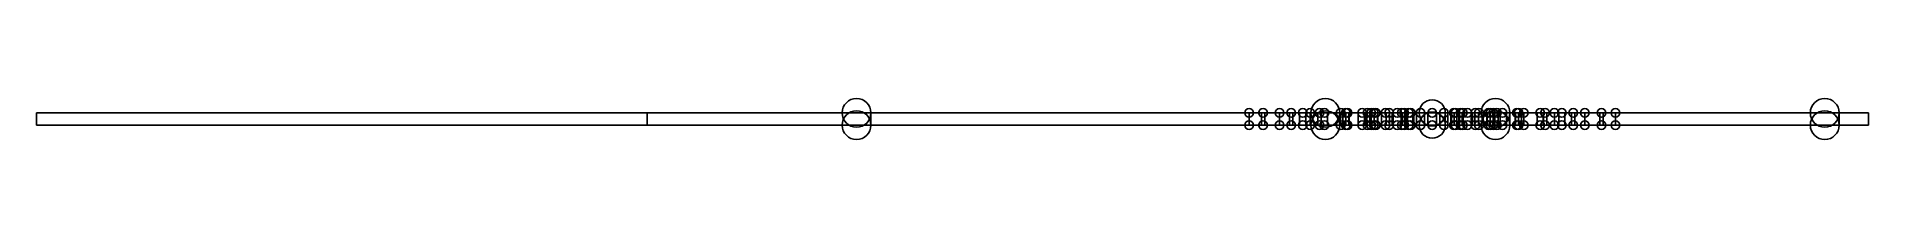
# Model space of a CAD drawing. Header units: millimetres. Extents: x -105 to 105, y -2 to 2.
import ezdxf

# ---------------------------------------------------------------- set-up
doc = ezdxf.new("R2010")
doc.units = ezdxf.units.MM
doc.layers.add('Body', color=7, linetype='CONTINUOUS')

msp = doc.modelspace()

# ---------------------------------------------------------------- linework, layer by layer
at = {"layer": 'Body'}
for p, q in [((-105, 0.7, -41), (-105, -0.7, -41)), ((-105, 0.7, -36), (-105, -0.7, -36)), ((-105, 0.7, -41), (-105, 0.7, -36)), ((-105, 0.7, -41), (-105, -0.7, -41)), ((105, 0.7, -41), (-105, 0.7, -41)), ((-105, 0.7, -36), (-105, -0.7, -36)), ((-105, 0.7, -41), (-105, 0.7, -36)), ((105, 0.7, -41), (-105, 0.7, -41)), ((-35, 0.7, 41), (-35, -0.7, 41)), ((-35, 0.7, 41), (105, 0.7, 41)), ((-35, 0.7, 41), (-35, -0.7, 41)), ((-35, 0.7, 41), (105, 0.7, 41)), ((-9.35, -0.7, -30), (-9.35, 0.7, -30)), ((-9.35, -0.7, -30), (-9.35, 0.7, -30)), ((-9.35, -0.7, -10), (-9.35, 0.7, -10)), ((-9.35, -0.7, -10), (-9.35, 0.7, -10)), ((-9.35, -0.7, 10), (-9.35, 0.7, 10)), ((-9.35, -0.7, 10), (-9.35, 0.7, 10)), ((-9.35, -0.7, 30), (-9.35, 0.7, 30)), ((-9.35, -0.7, 30), (-9.35, 0.7, 30)), ((34, -0.7, -17.5), (34, 0.7, -17.5)), ((34, -0.7, -17.5), (34, 0.7, -17.5)), ((35.41, -0.7, -9.43), (35.41, 0.7, -9.43)), ((35.41, -0.7, -9.43), (35.41, 0.7, -9.43)), ((35.79, -0.7, -25.5), (35.79, 0.7, -25.5)), ((35.79, -0.7, -25.5), (35.79, 0.7, -25.5)), ((37.5, -0.7, -17.5), (37.5, 0.7, -17.5)), ((37.5, -0.7, -17.5), (37.5, 0.7, -17.5)), ((38.64, -0.7, -10.76), (38.64, 0.7, -10.76)), ((38.64, -0.7, -10.76), (38.64, 0.7, -10.76)), ((39.02, -0.7, -24.16), (39.02, 0.7, -24.16)), ((39.02, -0.7, -24.16), (39.02, 0.7, -24.16)), ((39.8, -0.7, -2.5), (39.8, 0.7, -2.5)), ((39.8, -0.7, -2.5), (39.8, 0.7, -2.5)), ((40.5, -0.7, -32.2), (40.5, 0.7, -32.2)), ((40.5, -0.7, -32.2), (40.5, 0.7, -32.2)), ((41, -0.7, -17.5), (41, 0.7, -17.5)), ((41, -0.7, -17.5), (41, 0.7, -17.5)), ((41.87, -0.7, -12.1), (41.87, 0.7, -12.1)), ((41.87, -0.7, -12.1), (41.87, 0.7, -12.1)), ((42.26, -0.7, -22.82), (42.26, 0.7, -22.82)), ((42.26, -0.7, -22.82), (42.26, 0.7, -22.82)), ((42.27, -0.7, -4.98), (42.27, 0.7, -4.98)), ((42.27, -0.7, -4.98), (42.27, 0.7, -4.98)), ((42.98, -0.7, -29.73), (42.98, 0.7, -29.73)), ((42.98, -0.7, -29.73), (42.98, 0.7, -29.73)), ((44.4, -0.7, 31), (44.4, 0.7, 31)), ((44.4, -0.7, 31), (44.4, 0.7, 31)), ((44.5, -0.7, -17.5), (44.5, 0.7, -17.5)), ((44.5, -0.7, -17.5), (44.5, 0.7, -17.5)), ((44.75, -0.7, -7.45), (44.75, 0.7, -7.45)), ((44.75, -0.7, -7.45), (44.75, 0.7, -7.45)), ((45.11, -0.7, -13.44), (45.11, 0.7, -13.44)), ((45.11, -0.7, -13.44), (45.11, 0.7, -13.44)), ((45.45, -0.7, -27.25), (45.45, 0.7, -27.25)), ((45.45, -0.7, -27.25), (45.45, 0.7, -27.25)), ((45.49, -0.7, -21.48), (45.49, 0.7, -21.48)), ((45.49, -0.7, -21.48), (45.49, 0.7, -21.48)), ((46.5, -0.7, 2.21), (46.5, 0.7, 2.21)), ((46.5, -0.7, 2.21), (46.5, 0.7, 2.21)), ((47.22, -0.7, -9.93), (47.22, 0.7, -9.93)), ((47.22, -0.7, -9.93), (47.22, 0.7, -9.93)), ((47.43, -0.7, -36.59), (47.43, 0.7, -36.59)), ((47.43, -0.7, -36.59), (47.43, 0.7, -36.59)), ((57.5, 0.7, 18.5), (47.5, 0.7, 18.5)), ((47.5, 0.7, 13.5), (57.5, 0.7, 13.5)), ((47.5, 0.7, 18.5), (47.5, 0.7, 13.5)), ((57.5, 0.7, 18.5), (47.5, 0.7, 18.5)), ((47.5, -0.7, 18.5), (47.5, 0.7, 18.5)), ((47.5, -0.7, 13.5), (47.5, 0.7, 13.5)), ((47.5, 0.7, 13.5), (57.5, 0.7, 13.5)), ((47.5, -0.7, 18.5), (47.5, 0.7, 18.5)), ((47.5, 0.7, 18.5), (47.5, 0.7, 13.5)), ((47.5, -0.7, 13.5), (47.5, 0.7, 13.5)), ((47.84, -0.7, -1.02), (47.84, 0.7, -1.02)), ((47.84, -0.7, -1.02), (47.84, 0.7, -1.02)), ((47.93, -0.7, -24.78), (47.93, 0.7, -24.78)), ((47.93, -0.7, -24.78), (47.93, 0.7, -24.78)), ((48, -0.7, -17.5), (48, 0.7, -17.5)), ((48, -0.7, -17.5), (48, 0.7, -17.5)), ((48.34, -0.7, -14.78), (48.34, 0.7, -14.78)), ((48.34, -0.7, -14.78), (48.34, 0.7, -14.78)), ((48.72, -0.7, -20.14), (48.72, 0.7, -20.14)), ((48.72, -0.7, -20.14), (48.72, 0.7, -20.14)), ((48.76, -0.7, -33.36), (48.76, 0.7, -33.36)), ((48.76, -0.7, -33.36), (48.76, 0.7, -33.36)), ((49.18, -0.7, -4.26), (49.18, 0.7, -4.26)), ((49.18, -0.7, -4.26), (49.18, 0.7, -4.26)), ((49.7, -0.7, -12.4), (49.7, 0.7, -12.4)), ((49.7, -0.7, -12.4), (49.7, 0.7, -12.4)), ((50.1, -0.7, -30.13), (50.1, 0.7, -30.13)), ((50.1, -0.7, -30.13), (50.1, 0.7, -30.13)), ((50.4, -0.7, -22.3), (50.4, 0.7, -22.3)), ((50.4, -0.7, -22.3), (50.4, 0.7, -22.3)), ((50.52, -0.7, -7.49), (50.52, 0.7, -7.49)), ((50.52, -0.7, -7.49), (50.52, 0.7, -7.49)), ((51.44, -0.7, -26.89), (51.44, 0.7, -26.89)), ((51.44, -0.7, -26.89), (51.44, 0.7, -26.89)), ((51.5, -0.7, -17.5), (51.5, 0.7, -17.5)), ((51.5, -0.7, -17.5), (51.5, 0.7, -17.5)), ((51.58, -0.7, -16.12), (51.58, 0.7, -16.12)), ((51.58, -0.7, -16.12), (51.58, 0.7, -16.12)), ((51.86, -0.7, -10.72), (51.86, 0.7, -10.72)), ((51.86, -0.7, -10.72), (51.86, 0.7, -10.72)), ((51.96, -0.7, -18.8), (51.96, 0.7, -18.8)), ((51.96, -0.7, -18.8), (51.96, 0.7, -18.8)), ((52.17, -0.7, -14.88), (52.17, 0.7, -14.88)), ((52.17, -0.7, -14.88), (52.17, 0.7, -14.88)), ((52.78, -0.7, -23.66), (52.78, 0.7, -23.66)), ((52.78, -0.7, -23.66), (52.78, 0.7, -23.66)), ((52.88, -0.7, -19.83), (52.88, 0.7, -19.83)), ((52.88, -0.7, -19.83), (52.88, 0.7, -19.83)), ((53.2, -0.7, -13.96), (53.2, 0.7, -13.96)), ((53.2, -0.7, -13.96), (53.2, 0.7, -13.96)), ((54.12, -0.7, -20.42), (54.12, 0.7, -20.42)), ((54.12, -0.7, -20.42), (54.12, 0.7, -20.42)), ((54.5, -0.7, -13.5), (54.5, 0.7, -13.5)), ((54.5, -0.7, -13.5), (54.5, 0.7, -13.5)), ((54.5, -0.7, -10), (54.5, 0.7, -10)), ((54.5, -0.7, -10), (54.5, 0.7, -10)), ((54.5, -0.7, -6.5), (54.5, 0.7, -6.5)), ((54.5, -0.7, -6.5), (54.5, 0.7, -6.5)), ((54.5, -0.7, -3), (54.5, 0.7, -3)), ((54.5, -0.7, -3), (54.5, 0.7, -3)), ((54.5, -0.7, 0.5), (54.5, 0.7, 0.5)), ((54.5, -0.7, 0.5), (54.5, 0.7, 0.5)), ((54.5, -0.7, 4), (54.5, 0.7, 4)), ((54.5, -0.7, 4), (54.5, 0.7, 4)), ((55.5, -0.7, -38), (55.5, 0.7, -38)), ((55.5, -0.7, -38), (55.5, 0.7, -38)), ((55.5, -0.7, -34.5), (55.5, 0.7, -34.5)), ((55.5, -0.7, -34.5), (55.5, 0.7, -34.5)), ((55.5, -0.7, -31), (55.5, 0.7, -31)), ((55.5, -0.7, -31), (55.5, 0.7, -31)), ((55.5, -0.7, -27.5), (55.5, 0.7, -27.5)), ((55.5, -0.7, -27.5), (55.5, 0.7, -27.5)), ((55.5, -0.7, -24), (55.5, 0.7, -24)), ((55.5, -0.7, -24), (55.5, 0.7, -24)), ((55.5, -0.7, -20.5), (55.5, 0.7, -20.5)), ((55.5, -0.7, -20.5), (55.5, 0.7, -20.5)), ((55.88, -0.7, -13.58), (55.88, 0.7, -13.58)), ((55.88, -0.7, -13.58), (55.88, 0.7, -13.58)), ((56.5, -0.7, -17), (56.5, 0.7, -17)), ((56.5, -0.7, -17), (56.5, 0.7, -17)), ((56.8, -0.7, -20.04), (56.8, 0.7, -20.04)), ((56.8, -0.7, -20.04), (56.8, 0.7, -20.04)), ((57.12, -0.7, -14.17), (57.12, 0.7, -14.17)), ((57.12, -0.7, -14.17), (57.12, 0.7, -14.17)), ((57.22, -0.7, -10.34), (57.22, 0.7, -10.34)), ((57.22, -0.7, -10.34), (57.22, 0.7, -10.34)), ((57.5, 0.7, 13.5), (57.5, 0.7, 18.5)), ((57.5, -0.7, 18.5), (57.5, 0.7, 18.5)), ((57.5, -0.7, 13.5), (57.5, 0.7, 13.5)), ((57.5, 0.7, 13.5), (57.5, 0.7, 18.5)), ((57.5, -0.7, 18.5), (57.5, 0.7, 18.5)), ((57.5, -0.7, 13.5), (57.5, 0.7, 13.5)), ((57.83, -0.7, -19.12), (57.83, 0.7, -19.12)), ((57.83, -0.7, -19.12), (57.83, 0.7, -19.12)), ((58.04, -0.7, -15.2), (58.04, 0.7, -15.2)), ((58.04, -0.7, -15.2), (58.04, 0.7, -15.2)), ((58.14, -0.7, -23.28), (58.14, 0.7, -23.28)), ((58.14, -0.7, -23.28), (58.14, 0.7, -23.28)), ((58.42, -0.7, -17.88), (58.42, 0.7, -17.88)), ((58.42, -0.7, -17.88), (58.42, 0.7, -17.88)), ((58.5, -0.7, -16.5), (58.5, 0.7, -16.5)), ((58.5, -0.7, -16.5), (58.5, 0.7, -16.5)), ((58.56, -0.7, -7.11), (58.56, 0.7, -7.11)), ((58.56, -0.7, -7.11), (58.56, 0.7, -7.11)), ((59.48, -0.7, -26.51), (59.48, 0.7, -26.51)), ((59.48, -0.7, -26.51), (59.48, 0.7, -26.51)), ((59.6, -0.7, -11.7), (59.6, 0.7, -11.7)), ((59.6, -0.7, -11.7), (59.6, 0.7, -11.7)), ((59.9, -0.7, -3.87), (59.9, 0.7, -3.87)), ((59.9, -0.7, -3.87), (59.9, 0.7, -3.87)), ((60.3, -0.7, -21.6), (60.3, 0.7, -21.6)), ((60.3, -0.7, -21.6), (60.3, 0.7, -21.6)), ((60.82, -0.7, -29.74), (60.82, 0.7, -29.74)), ((60.82, -0.7, -29.74), (60.82, 0.7, -29.74)), ((61.24, -0.7, -0.64), (61.24, 0.7, -0.64)), ((61.24, -0.7, -0.64), (61.24, 0.7, -0.64)), ((61.28, -0.7, -13.86), (61.28, 0.7, -13.86)), ((61.28, -0.7, -13.86), (61.28, 0.7, -13.86)), ((61.66, -0.7, -19.22), (61.66, 0.7, -19.22)), ((61.66, -0.7, -19.22), (61.66, 0.7, -19.22)), ((62, -0.7, -16.5), (62, 0.7, -16.5)), ((62, -0.7, -16.5), (62, 0.7, -16.5)), ((62.07, -0.7, -9.22), (62.07, 0.7, -9.22)), ((62.07, -0.7, -9.22), (62.07, 0.7, -9.22)), ((62.16, -0.7, -32.98), (62.16, 0.7, -32.98)), ((62.16, -0.7, -32.98), (62.16, 0.7, -32.98)), ((62.57, -0.7, 2.59), (62.57, 0.7, 2.59)), ((62.57, -0.7, 2.59), (62.57, 0.7, 2.59)), ((62.78, -0.7, -24.07), (62.78, 0.7, -24.07)), ((62.78, -0.7, -24.07), (62.78, 0.7, -24.07)), ((63.5, -0.7, -36.21), (63.5, 0.7, -36.21)), ((63.5, -0.7, -36.21), (63.5, 0.7, -36.21)), ((63.9, -0.7, 31), (63.9, 0.7, 31)), ((63.9, -0.7, 31), (63.9, 0.7, 31)), ((64.51, -0.7, -12.52), (64.51, 0.7, -12.52)), ((64.51, -0.7, -12.52), (64.51, 0.7, -12.52)), ((64.55, -0.7, -6.75), (64.55, 0.7, -6.75)), ((64.55, -0.7, -6.75), (64.55, 0.7, -6.75)), ((64.89, -0.7, -20.56), (64.89, 0.7, -20.56)), ((64.89, -0.7, -20.56), (64.89, 0.7, -20.56)), ((65.25, -0.7, -26.55), (65.25, 0.7, -26.55)), ((65.25, -0.7, -26.55), (65.25, 0.7, -26.55)), ((65.5, -0.7, -16.5), (65.5, 0.7, -16.5)), ((65.5, -0.7, -16.5), (65.5, 0.7, -16.5)), ((67.02, -0.7, -4.27), (67.02, 0.7, -4.27)), ((67.02, -0.7, -4.27), (67.02, 0.7, -4.27)), ((67.73, -0.7, -29.02), (67.73, 0.7, -29.02)), ((67.73, -0.7, -29.02), (67.73, 0.7, -29.02)), ((67.74, -0.7, -11.18), (67.74, 0.7, -11.18)), ((67.74, -0.7, -11.18), (67.74, 0.7, -11.18)), ((68.13, -0.7, -21.9), (68.13, 0.7, -21.9)), ((68.13, -0.7, -21.9), (68.13, 0.7, -21.9)), ((69, -0.7, -16.5), (69, 0.7, -16.5)), ((69, -0.7, -16.5), (69, 0.7, -16.5)), ((69.5, -0.7, -1.8), (69.5, 0.7, -1.8)), ((69.5, -0.7, -1.8), (69.5, 0.7, -1.8)), ((70.2, -0.7, -31.5), (70.2, 0.7, -31.5)), ((70.2, -0.7, -31.5), (70.2, 0.7, -31.5)), ((70.98, -0.7, -9.84), (70.98, 0.7, -9.84)), ((70.98, -0.7, -9.84), (70.98, 0.7, -9.84)), ((71.36, -0.7, -23.24), (71.36, 0.7, -23.24)), ((71.36, -0.7, -23.24), (71.36, 0.7, -23.24)), ((72.5, -0.7, -16.5), (72.5, 0.7, -16.5)), ((72.5, -0.7, -16.5), (72.5, 0.7, -16.5)), ((74.21, -0.7, -8.5), (74.21, 0.7, -8.5)), ((74.21, -0.7, -8.5), (74.21, 0.7, -8.5)), ((74.59, -0.7, -24.57), (74.59, 0.7, -24.57)), ((74.59, -0.7, -24.57), (74.59, 0.7, -24.57)), ((76, -0.7, -16.5), (76, 0.7, -16.5)), ((76, -0.7, -16.5), (76, 0.7, -16.5)), ((101.65, -0.7, -30), (101.65, 0.7, -30)), ((101.65, -0.7, -30), (101.65, 0.7, -30)), ((101.65, -0.7, -10), (101.65, 0.7, -10)), ((101.65, -0.7, -10), (101.65, 0.7, -10)), ((101.65, -0.7, 10), (101.65, 0.7, 10)), ((101.65, -0.7, 10), (101.65, 0.7, 10)), ((101.65, -0.7, 30), (101.65, 0.7, 30)), ((101.65, -0.7, 30), (101.65, 0.7, 30)), ((105, 0.7, -41), (105, -0.7, -41)), ((105, 0.7, 41), (105, 0.7, -41)), ((105, 0.7, 41), (105, -0.7, 41)), ((105, 0.7, -41), (105, -0.7, -41)), ((105, 0.7, 41), (105, 0.7, -41)), ((105, 0.7, 41), (105, -0.7, 41)), ((-105, -0.7, -41), (-105, -0.7, -36)), ((105, -0.7, -41), (-105, -0.7, -41)), ((-105, -0.7, -41), (-105, -0.7, -36)), ((105, -0.7, -41), (-105, -0.7, -41)), ((-35, -0.7, 41), (105, -0.7, 41)), ((-35, -0.7, 41), (105, -0.7, 41)), ((47.5, -0.7, 13.5), (47.5, -0.7, 18.5)), ((47.5, -0.7, 18.5), (57.5, -0.7, 18.5)), ((57.5, -0.7, 13.5), (47.5, -0.7, 13.5)), ((47.5, -0.7, 18.5), (57.5, -0.7, 18.5)), ((57.5, -0.7, 13.5), (47.5, -0.7, 13.5)), ((47.5, -0.7, 13.5), (47.5, -0.7, 18.5)), ((57.5, -0.7, 18.5), (57.5, -0.7, 13.5)), ((57.5, -0.7, 18.5), (57.5, -0.7, 13.5)), ((105, -0.7, 41), (105, -0.7, -41)), ((105, -0.7, 41), (105, -0.7, -41))]:
    msp.add_line(p, q, dxfattribs=at)
for centre, radius in [((-11, 0.7, -30), 1.65), ((-11, 0.7, -10), 1.65), ((-11, 0.7, 10), 1.65), ((-11, 0.7, 30), 1.65), ((-11, 0.7, -30), 1.65), ((-11, 0.7, -10), 1.65), ((-11, 0.7, 10), 1.65), ((-11, 0.7, 30), 1.65), ((42.75, 0.7, 31), 1.65), ((42.75, 0.7, 31), 1.65), ((55, 0.7, -17), 1.5), ((55, 0.7, -17), 1.5), ((62.25, 0.7, 31), 1.65), ((62.25, 0.7, 31), 1.65), ((100, 0.7, -30), 1.65), ((100, 0.7, -10), 1.65), ((100, 0.7, 10), 1.65), ((100, 0.7, 30), 1.65), ((100, 0.7, -30), 1.65), ((100, 0.7, -10), 1.65), ((100, 0.7, 10), 1.65), ((100, 0.7, 30), 1.65), ((-11, -0.7, -30), 1.65), ((-11, -0.7, -10), 1.65), ((-11, -0.7, 10), 1.65), ((-11, -0.7, 30), 1.65), ((-11, -0.7, -30), 1.65), ((-11, -0.7, -10), 1.65), ((-11, -0.7, 10), 1.65), ((-11, -0.7, 30), 1.65), ((34, 0.7, -17), 0.5), ((34, 0.7, -17), 0.5), ((35.6, 0.7, -25.04), 0.5), ((35.6, 0.7, -8.96), 0.5), ((35.6, 0.7, -25.04), 0.5), ((35.6, 0.7, -8.96), 0.5), ((37.5, 0.7, -17), 0.5), ((37.5, 0.7, -17), 0.5), ((38.83, 0.7, -23.7), 0.5), ((38.83, 0.7, -10.3), 0.5), ((38.83, 0.7, -23.7), 0.5), ((38.83, 0.7, -10.3), 0.5), ((40.15, 0.7, -31.85), 0.5), ((40.15, 0.7, -2.15), 0.5), ((40.15, 0.7, -31.85), 0.5), ((40.15, 0.7, -2.15), 0.5), ((41, 0.7, -17), 0.5), ((41, 0.7, -17), 0.5), ((42.75, -0.7, 31), 1.65), ((42.75, -0.7, 31), 1.65), ((42.07, 0.7, -22.36), 0.5), ((42.07, 0.7, -11.64), 0.5), ((42.07, 0.7, -22.36), 0.5), ((42.07, 0.7, -11.64), 0.5), ((42.63, 0.7, -29.37), 0.5), ((42.63, 0.7, -4.63), 0.5), ((42.63, 0.7, -29.37), 0.5), ((42.63, 0.7, -4.63), 0.5), ((44.5, 0.7, -17), 0.5), ((44.5, 0.7, -17), 0.5), ((45.1, 0.7, -26.9), 0.5), ((45.1, 0.7, -7.1), 0.5), ((45.1, 0.7, -26.9), 0.5), ((45.1, 0.7, -7.1), 0.5), ((45.3, 0.7, -21.02), 0.5), ((45.3, 0.7, -12.98), 0.5), ((45.3, 0.7, -21.02), 0.5), ((45.3, 0.7, -12.98), 0.5), ((46.96, 0.7, -36.4), 0.5), ((46.96, 0.7, 2.4), 0.5), ((46.96, 0.7, -36.4), 0.5), ((46.96, 0.7, 2.4), 0.5), ((47.58, 0.7, -24.42), 0.5), ((47.58, 0.7, -9.58), 0.5), ((47.58, 0.7, -24.42), 0.5), ((47.58, 0.7, -9.58), 0.5), ((48, 0.7, -17), 0.5), ((48, 0.7, -17), 0.5), ((48.3, 0.7, -33.17), 0.5), ((48.3, 0.7, -0.83), 0.5), ((48.3, 0.7, -33.17), 0.5), ((48.3, 0.7, -0.83), 0.5), ((48.53, 0.7, -19.68), 0.5), ((48.53, 0.7, -14.32), 0.5), ((48.53, 0.7, -19.68), 0.5), ((48.53, 0.7, -14.32), 0.5), ((49.64, 0.7, -29.93), 0.5), ((49.64, 0.7, -4.07), 0.5), ((49.64, 0.7, -29.93), 0.5), ((49.64, 0.7, -4.07), 0.5), ((50.05, 0.7, -21.95), 0.5), ((50.05, 0.7, -12.05), 0.5), ((50.05, 0.7, -21.95), 0.5), ((50.05, 0.7, -12.05), 0.5), ((50.98, 0.7, -26.7), 0.5), ((50.98, 0.7, -7.3), 0.5), ((50.98, 0.7, -26.7), 0.5), ((50.98, 0.7, -7.3), 0.5), ((51.5, 0.7, -17), 0.5), ((51.5, 0.7, -17), 0.5), ((51.77, 0.7, -18.34), 0.5), ((51.77, 0.7, -15.66), 0.5), ((51.77, 0.7, -18.34), 0.5), ((51.77, 0.7, -15.66), 0.5), ((52.32, 0.7, -23.47), 0.5), ((52.32, 0.7, -10.53), 0.5), ((52.32, 0.7, -23.47), 0.5), ((52.32, 0.7, -10.53), 0.5), ((52.53, 0.7, -19.47), 0.5), ((52.53, 0.7, -14.53), 0.5), ((52.53, 0.7, -19.47), 0.5), ((52.53, 0.7, -14.53), 0.5), ((53.66, 0.7, -20.23), 0.5), ((53.66, 0.7, -13.77), 0.5), ((53.66, 0.7, -20.23), 0.5), ((53.66, 0.7, -13.77), 0.5), ((55, -0.7, -17), 1.5), ((55, -0.7, -17), 1.5), ((55, 0.7, -38), 0.5), ((55, 0.7, -34.5), 0.5), ((55, 0.7, -31), 0.5), ((55, 0.7, -27.5), 0.5), ((55, 0.7, -24), 0.5), ((55, 0.7, -20.5), 0.5), ((55, 0.7, -13.5), 0.5), ((55, 0.7, -10), 0.5), ((55, 0.7, -6.5), 0.5), ((55, 0.7, -3), 0.5), ((55, 0.7, 0.5), 0.5), ((55, 0.7, 4), 0.5), ((55, 0.7, -38), 0.5), ((55, 0.7, -34.5), 0.5), ((55, 0.7, -31), 0.5), ((55, 0.7, -27.5), 0.5), ((55, 0.7, -24), 0.5), ((55, 0.7, -20.5), 0.5), ((55, 0.7, -13.5), 0.5), ((55, 0.7, -10), 0.5), ((55, 0.7, -6.5), 0.5), ((55, 0.7, -3), 0.5), ((55, 0.7, 0.5), 0.5), ((55, 0.7, 4), 0.5), ((56.34, 0.7, -20.23), 0.5), ((56.34, 0.7, -13.77), 0.5), ((56.34, 0.7, -20.23), 0.5), ((56.34, 0.7, -13.77), 0.5), ((57.47, 0.7, -19.47), 0.5), ((57.47, 0.7, -14.53), 0.5), ((57.47, 0.7, -19.47), 0.5), ((57.47, 0.7, -14.53), 0.5), ((57.68, 0.7, -23.47), 0.5), ((57.68, 0.7, -10.53), 0.5), ((57.68, 0.7, -23.47), 0.5), ((57.68, 0.7, -10.53), 0.5), ((58.23, 0.7, -18.34), 0.5), ((58.23, 0.7, -15.66), 0.5), ((58.23, 0.7, -18.34), 0.5), ((58.23, 0.7, -15.66), 0.5), ((58.5, 0.7, -17), 0.5), ((58.5, 0.7, -17), 0.5), ((59.02, 0.7, -26.7), 0.5), ((59.02, 0.7, -7.3), 0.5), ((59.02, 0.7, -26.7), 0.5), ((59.02, 0.7, -7.3), 0.5), ((59.95, 0.7, -21.95), 0.5), ((59.95, 0.7, -12.05), 0.5), ((59.95, 0.7, -21.95), 0.5), ((59.95, 0.7, -12.05), 0.5), ((60.36, 0.7, -29.93), 0.5), ((60.36, 0.7, -4.07), 0.5), ((60.36, 0.7, -29.93), 0.5), ((60.36, 0.7, -4.07), 0.5), ((62.25, -0.7, 31), 1.65), ((62.25, -0.7, 31), 1.65), ((61.47, 0.7, -19.68), 0.5), ((61.47, 0.7, -14.32), 0.5), ((61.47, 0.7, -19.68), 0.5), ((61.47, 0.7, -14.32), 0.5), ((61.7, 0.7, -33.17), 0.5), ((61.7, 0.7, -0.83), 0.5), ((61.7, 0.7, -33.17), 0.5), ((61.7, 0.7, -0.83), 0.5), ((62, 0.7, -17), 0.5), ((62, 0.7, -17), 0.5), ((62.42, 0.7, -24.42), 0.5), ((62.42, 0.7, -9.58), 0.5), ((62.42, 0.7, -24.42), 0.5), ((62.42, 0.7, -9.58), 0.5), ((63.04, 0.7, -36.4), 0.5), ((63.04, 0.7, 2.4), 0.5), ((63.04, 0.7, -36.4), 0.5), ((63.04, 0.7, 2.4), 0.5), ((64.7, 0.7, -21.02), 0.5), ((64.7, 0.7, -12.98), 0.5), ((64.7, 0.7, -21.02), 0.5), ((64.7, 0.7, -12.98), 0.5), ((64.9, 0.7, -26.9), 0.5), ((64.9, 0.7, -7.1), 0.5), ((64.9, 0.7, -26.9), 0.5), ((64.9, 0.7, -7.1), 0.5), ((65.5, 0.7, -17), 0.5), ((65.5, 0.7, -17), 0.5), ((67.37, 0.7, -29.37), 0.5), ((67.37, 0.7, -4.63), 0.5), ((67.37, 0.7, -29.37), 0.5), ((67.37, 0.7, -4.63), 0.5), ((67.93, 0.7, -22.36), 0.5), ((67.93, 0.7, -11.64), 0.5), ((67.93, 0.7, -22.36), 0.5), ((67.93, 0.7, -11.64), 0.5), ((69, 0.7, -17), 0.5), ((69, 0.7, -17), 0.5), ((69.85, 0.7, -31.85), 0.5), ((69.85, 0.7, -2.15), 0.5), ((69.85, 0.7, -31.85), 0.5), ((69.85, 0.7, -2.15), 0.5), ((71.17, 0.7, -23.7), 0.5), ((71.17, 0.7, -10.3), 0.5), ((71.17, 0.7, -23.7), 0.5), ((71.17, 0.7, -10.3), 0.5), ((72.5, 0.7, -17), 0.5), ((72.5, 0.7, -17), 0.5), ((74.4, 0.7, -25.04), 0.5), ((74.4, 0.7, -8.96), 0.5), ((74.4, 0.7, -25.04), 0.5), ((74.4, 0.7, -8.96), 0.5), ((76, 0.7, -17), 0.5), ((76, 0.7, -17), 0.5), ((100, -0.7, -30), 1.65), ((100, -0.7, -10), 1.65), ((100, -0.7, 10), 1.65), ((100, -0.7, 30), 1.65), ((100, -0.7, -30), 1.65), ((100, -0.7, -10), 1.65), ((100, -0.7, 10), 1.65), ((100, -0.7, 30), 1.65), ((34, -0.7, -17), 0.5), ((34, -0.7, -17), 0.5), ((35.6, -0.7, -25.04), 0.5), ((35.6, -0.7, -8.96), 0.5), ((35.6, -0.7, -25.04), 0.5), ((35.6, -0.7, -8.96), 0.5), ((37.5, -0.7, -17), 0.5), ((37.5, -0.7, -17), 0.5), ((38.83, -0.7, -23.7), 0.5), ((38.83, -0.7, -10.3), 0.5), ((38.83, -0.7, -23.7), 0.5), ((38.83, -0.7, -10.3), 0.5), ((40.15, -0.7, -31.85), 0.5), ((40.15, -0.7, -2.15), 0.5), ((40.15, -0.7, -31.85), 0.5), ((40.15, -0.7, -2.15), 0.5), ((41, -0.7, -17), 0.5), ((41, -0.7, -17), 0.5), ((42.07, -0.7, -22.36), 0.5), ((42.07, -0.7, -11.64), 0.5), ((42.07, -0.7, -22.36), 0.5), ((42.07, -0.7, -11.64), 0.5), ((42.63, -0.7, -29.37), 0.5), ((42.63, -0.7, -4.63), 0.5), ((42.63, -0.7, -29.37), 0.5), ((42.63, -0.7, -4.63), 0.5), ((44.5, -0.7, -17), 0.5), ((44.5, -0.7, -17), 0.5), ((45.1, -0.7, -26.9), 0.5), ((45.1, -0.7, -7.1), 0.5), ((45.1, -0.7, -26.9), 0.5), ((45.1, -0.7, -7.1), 0.5), ((45.3, -0.7, -21.02), 0.5), ((45.3, -0.7, -12.98), 0.5), ((45.3, -0.7, -21.02), 0.5), ((45.3, -0.7, -12.98), 0.5), ((46.96, -0.7, -36.4), 0.5), ((46.96, -0.7, 2.4), 0.5), ((46.96, -0.7, -36.4), 0.5), ((46.96, -0.7, 2.4), 0.5), ((47.58, -0.7, -24.42), 0.5), ((47.58, -0.7, -9.58), 0.5), ((47.58, -0.7, -24.42), 0.5), ((47.58, -0.7, -9.58), 0.5), ((48, -0.7, -17), 0.5), ((48, -0.7, -17), 0.5), ((48.3, -0.7, -33.17), 0.5), ((48.3, -0.7, -0.83), 0.5), ((48.3, -0.7, -33.17), 0.5), ((48.3, -0.7, -0.83), 0.5), ((48.53, -0.7, -19.68), 0.5), ((48.53, -0.7, -14.32), 0.5), ((48.53, -0.7, -19.68), 0.5), ((48.53, -0.7, -14.32), 0.5), ((49.64, -0.7, -29.93), 0.5), ((49.64, -0.7, -4.07), 0.5), ((49.64, -0.7, -29.93), 0.5), ((49.64, -0.7, -4.07), 0.5), ((50.05, -0.7, -21.95), 0.5), ((50.05, -0.7, -12.05), 0.5), ((50.05, -0.7, -21.95), 0.5), ((50.05, -0.7, -12.05), 0.5), ((50.98, -0.7, -26.7), 0.5), ((50.98, -0.7, -7.3), 0.5), ((50.98, -0.7, -26.7), 0.5), ((50.98, -0.7, -7.3), 0.5), ((51.5, -0.7, -17), 0.5), ((51.5, -0.7, -17), 0.5), ((51.77, -0.7, -18.34), 0.5), ((51.77, -0.7, -15.66), 0.5), ((51.77, -0.7, -18.34), 0.5), ((51.77, -0.7, -15.66), 0.5), ((52.32, -0.7, -23.47), 0.5), ((52.32, -0.7, -10.53), 0.5), ((52.32, -0.7, -23.47), 0.5), ((52.32, -0.7, -10.53), 0.5), ((52.53, -0.7, -19.47), 0.5), ((52.53, -0.7, -14.53), 0.5), ((52.53, -0.7, -19.47), 0.5), ((52.53, -0.7, -14.53), 0.5), ((53.66, -0.7, -20.23), 0.5), ((53.66, -0.7, -13.77), 0.5), ((53.66, -0.7, -20.23), 0.5), ((53.66, -0.7, -13.77), 0.5), ((55, -0.7, -38), 0.5), ((55, -0.7, -34.5), 0.5), ((55, -0.7, -31), 0.5), ((55, -0.7, -27.5), 0.5), ((55, -0.7, -24), 0.5), ((55, -0.7, -20.5), 0.5), ((55, -0.7, -13.5), 0.5), ((55, -0.7, -10), 0.5), ((55, -0.7, -6.5), 0.5), ((55, -0.7, -3), 0.5), ((55, -0.7, 0.5), 0.5), ((55, -0.7, 4), 0.5), ((55, -0.7, -38), 0.5), ((55, -0.7, -34.5), 0.5), ((55, -0.7, -31), 0.5), ((55, -0.7, -27.5), 0.5), ((55, -0.7, -24), 0.5), ((55, -0.7, -20.5), 0.5), ((55, -0.7, -13.5), 0.5), ((55, -0.7, -10), 0.5), ((55, -0.7, -6.5), 0.5), ((55, -0.7, -3), 0.5), ((55, -0.7, 0.5), 0.5), ((55, -0.7, 4), 0.5), ((56.34, -0.7, -20.23), 0.5), ((56.34, -0.7, -13.77), 0.5), ((56.34, -0.7, -20.23), 0.5), ((56.34, -0.7, -13.77), 0.5), ((57.47, -0.7, -19.47), 0.5), ((57.47, -0.7, -14.53), 0.5), ((57.47, -0.7, -19.47), 0.5), ((57.47, -0.7, -14.53), 0.5), ((57.68, -0.7, -23.47), 0.5), ((57.68, -0.7, -10.53), 0.5), ((57.68, -0.7, -23.47), 0.5), ((57.68, -0.7, -10.53), 0.5), ((58.23, -0.7, -18.34), 0.5), ((58.23, -0.7, -15.66), 0.5), ((58.23, -0.7, -18.34), 0.5), ((58.23, -0.7, -15.66), 0.5), ((58.5, -0.7, -17), 0.5), ((58.5, -0.7, -17), 0.5), ((59.02, -0.7, -26.7), 0.5), ((59.02, -0.7, -7.3), 0.5), ((59.02, -0.7, -26.7), 0.5), ((59.02, -0.7, -7.3), 0.5), ((59.95, -0.7, -21.95), 0.5), ((59.95, -0.7, -12.05), 0.5), ((59.95, -0.7, -21.95), 0.5), ((59.95, -0.7, -12.05), 0.5), ((60.36, -0.7, -29.93), 0.5), ((60.36, -0.7, -4.07), 0.5), ((60.36, -0.7, -29.93), 0.5), ((60.36, -0.7, -4.07), 0.5), ((61.47, -0.7, -19.68), 0.5), ((61.47, -0.7, -14.32), 0.5), ((61.47, -0.7, -19.68), 0.5), ((61.47, -0.7, -14.32), 0.5), ((61.7, -0.7, -33.17), 0.5), ((61.7, -0.7, -0.83), 0.5), ((61.7, -0.7, -33.17), 0.5), ((61.7, -0.7, -0.83), 0.5), ((62, -0.7, -17), 0.5), ((62, -0.7, -17), 0.5), ((62.42, -0.7, -24.42), 0.5), ((62.42, -0.7, -9.58), 0.5), ((62.42, -0.7, -24.42), 0.5), ((62.42, -0.7, -9.58), 0.5), ((63.04, -0.7, -36.4), 0.5), ((63.04, -0.7, 2.4), 0.5), ((63.04, -0.7, -36.4), 0.5), ((63.04, -0.7, 2.4), 0.5), ((64.7, -0.7, -21.02), 0.5), ((64.7, -0.7, -12.98), 0.5), ((64.7, -0.7, -21.02), 0.5), ((64.7, -0.7, -12.98), 0.5), ((64.9, -0.7, -26.9), 0.5), ((64.9, -0.7, -7.1), 0.5), ((64.9, -0.7, -26.9), 0.5), ((64.9, -0.7, -7.1), 0.5), ((65.5, -0.7, -17), 0.5), ((65.5, -0.7, -17), 0.5), ((67.37, -0.7, -29.37), 0.5), ((67.37, -0.7, -4.63), 0.5), ((67.37, -0.7, -29.37), 0.5), ((67.37, -0.7, -4.63), 0.5), ((67.93, -0.7, -22.36), 0.5), ((67.93, -0.7, -11.64), 0.5), ((67.93, -0.7, -22.36), 0.5), ((67.93, -0.7, -11.64), 0.5), ((69, -0.7, -17), 0.5), ((69, -0.7, -17), 0.5), ((69.85, -0.7, -31.85), 0.5), ((69.85, -0.7, -2.15), 0.5), ((69.85, -0.7, -31.85), 0.5), ((69.85, -0.7, -2.15), 0.5), ((71.17, -0.7, -23.7), 0.5), ((71.17, -0.7, -10.3), 0.5), ((71.17, -0.7, -23.7), 0.5), ((71.17, -0.7, -10.3), 0.5), ((72.5, -0.7, -17), 0.5), ((72.5, -0.7, -17), 0.5), ((74.4, -0.7, -25.04), 0.5), ((74.4, -0.7, -8.96), 0.5), ((74.4, -0.7, -25.04), 0.5), ((74.4, -0.7, -8.96), 0.5), ((76, -0.7, -17), 0.5), ((76, -0.7, -17), 0.5)]:
    msp.add_circle(centre, radius, dxfattribs=at)
for centre in [(-105, 0.7, 34.32), (-105, 0.7, 34.32), (-105, -0.7, 34.32), (-105, -0.7, 34.32)]:
    msp.add_arc(centre, 0, 0, 5.1709, dxfattribs=at)

doc.saveas('drawing.dxf')
